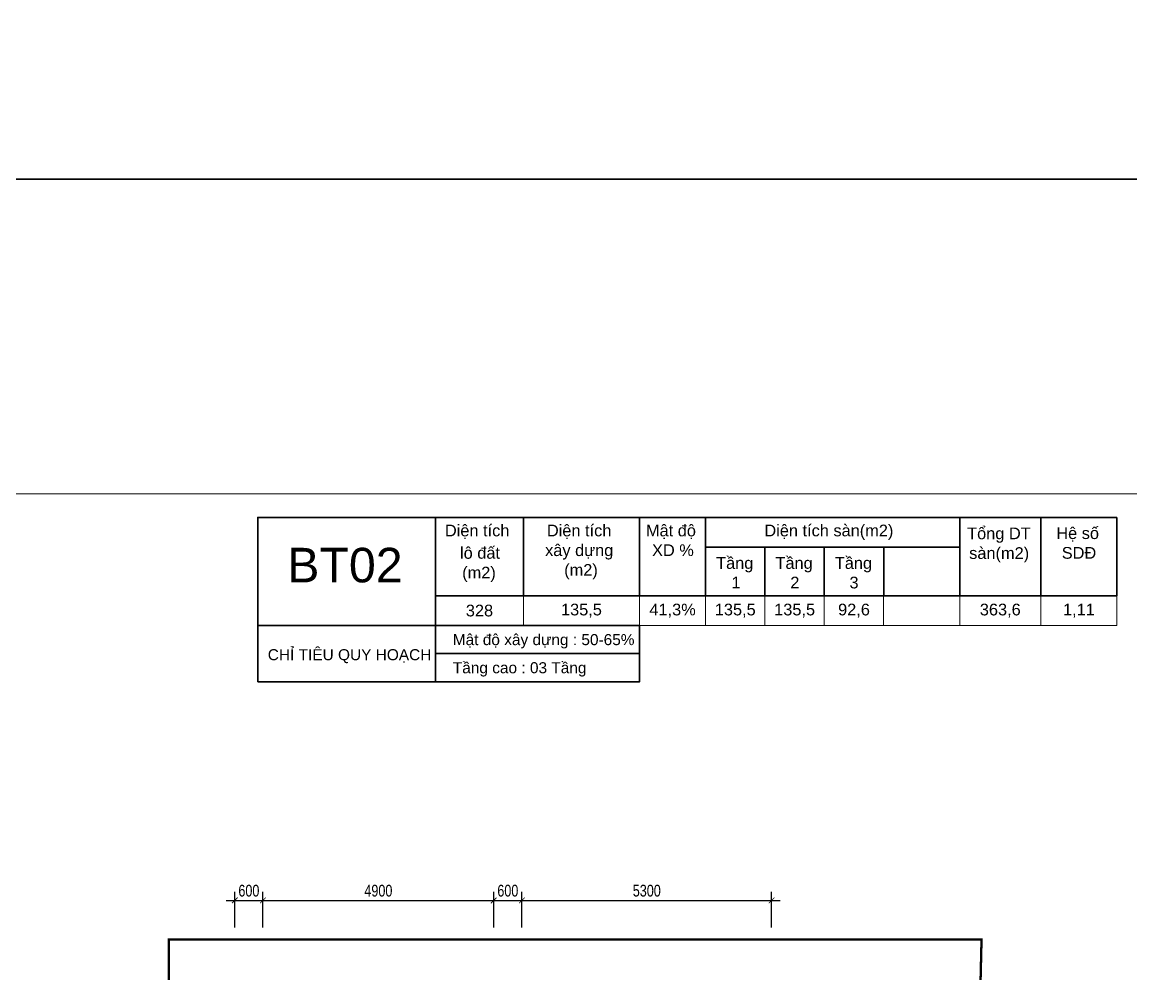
# Model space of a CAD drawing. Header units: millimetres. Extents: x 33748 to 451939, y -263262 to 62681.
# Drawn here: x 250200 to 273743, y -6574 to 13633 of the extents above; entities that cross this region are included whole.
import ezdxf
from ezdxf.enums import TextEntityAlignment as Align
from ezdxf.xclip import XClip

# ---------------------------------------------------------------- set-up
doc = ezdxf.new("R2010")
doc.units = ezdxf.units.MM
doc.header["$PDMODE"] = 98
doc.linetypes.add('CENTER', pattern=[50.8, 31.75, -6.35, 6.35, -6.35])
doc.linetypes.add('HIDDEN', pattern=[0.375, 0.25, -0.125])
doc.layers.get('Defpoints').update_dxf_attribs({"color": 202, "lineweight": 13})
for name, color, linetype, lineweight in [('-CENTER', 143, 'CENTER', 13), ('-CONCRETE', 1, 'Continuous', 35), ('-LINE1', 7, 'Continuous', 18), ('-RANH GIOI KHU DAT', 12, 'CENTER', 18), ('-TEXT', 7, 'Continuous', 15), ('-WALL', 4, 'Continuous', 35)]:
    doc.layers.add(name, color=color, linetype=linetype, lineweight=lineweight)
doc.layers.add('12. NET DIM', color=9, linetype='Continuous')
doc.styles.add('1', font='arial.ttf')
doc.styles.add('AVANH', font='', dxfattribs={"width": 0.8})
doc.styles.get("Standard").update_dxf_attribs({"font": 'arial.ttf'})
doc.styles.get('AVANH').set_extended_font_data('.VnAvantH')
doc.dimstyles.new('C_100A3', dxfattribs={"dimscale": 100, "dimtxt": 2.5, "dimasz": 1.2, "dimexe": 1.8, "dimexo": 0, "dimgap": 0.75, "dimtad": 1, "dimdec": 0, "dimzin": 0, "dimdsep": 46, "dimtxsty": 'AVANH', "dimblk": 'ARCHTICK', "dimcen": 0, "dimdle": 1.8, "dimclrd": 256, "dimclre": 256, "dimclrt": 7, "dimadec": 0, "dimazin": 0, "dimtfac": 0.0001, "dimtdec": 0, "dimtix": 1, "dimtmove": 2, "dimatfit": 3, "dimldrblk": 'ARCHTICK', "dimfxl": 1.8, "dimtolj": 1, "dimtzin": 0, "dimarcsym": 0})

# ---------------------------------------------------------------- blocks, each defined once
blk = doc.blocks.new('A$C37A47670')
at = {"layer": '-WALL'}
for p, q in [((0, 1905), (16565, 1905)), ((0, 1905), (0, 0)), ((2134, 1905), (2134, 0)), ((4959, 1905), (4959, 0)), ((6565, 1905), (6565, 0)), ((12744, 1905), (12744, 0)), ((14715, 1905), (14715, 0)), ((16565, 1905), (16565, 0)), ((6565, 1180), (12744, 1180)), ((8008, 1180), (8008, 0)), ((9451, 1180), (9451, 0)), ((10894, 1180), (10894, 0)), ((0, 0), (16565, 0))]:
    blk.add_line(p, q, dxfattribs=at)
for s, height, p in [('Diện tích', 284.5, (227, 1443)), ('Diện tích', 284.5, (2706, 1443)), ('Mật độ', 284.5, (5115, 1443)), ('Diện tích sàn(m2)', 284.48, (7994, 1443)), ('Tổng DT', 284.5, (12923, 1373)), ('Hệ số', 284.5, (15091, 1378)), (' lô đất', 284.5, (484, 899)), ('xây dựng', 284.5, (2663, 964)), ('XD %%%', 284.5, (5263, 964)), ('sàn(m2)', 284.5, (12973, 894)), ('SDĐ', 284.5, (15223, 899)), ('Tầng', 284.5, (6820, 653)), ('Tầng', 284.5, (8263, 653)), ('Tầng', 284.5, (9706, 653)), ('(m2)', 284.5, (647, 420)), ('(m2)', 284.5, (3127, 485)), ('1', 284, (7192, 178)), ('2', 284, (8624, 178)), ('3', 284, (10063, 178))]:
    blk.add_text(s, height=height, dxfattribs=at).set_placement(p)
blk = doc.blocks.new('A$Cc865fbe0')
at = {"layer": '-WALL'}
for points in [[(0, 0), (3775, 0), (3775, 1194), (0, 1194)], [(3775, 597), (8107, 597), (8107, 1194), (3775, 1194)], [(3775, 0), (8107, 0), (8107, 597), (3775, 597)]]:
    blk.add_lwpolyline(points, close=True, dxfattribs=at)
for s, p in [('Mật độ xây dựng : 50-65%%%', (4141, 778)), ('CHỈ TIÊU QUY HOẠCH', (212, 458)), ('Tầng cao : 03 Tầng', (4141, 181))]:
    blk.add_text(s, height=234.37, dxfattribs=at).set_placement(p)
blk = doc.blocks.new('*T258')
at = {"layer": '-LINE1', "linetype": 'ByBlock', "lineweight": -2, "transparency": 16777216}
for p, q in [((0, 0), (176.96, 0)), ((0, 0), (0, -25.17)), ((16.05, 0), (16.05, -25.17)), ((34.58, 0), (34.58, -25.17)), ((59.1, 0), (59.1, -25.17)), ((73.04, 0), (73.04, -25.17)), ((85.57, 0), (85.57, -25.17)), ((98.09, 0), (98.09, -25.17)), ((110.62, 0), (110.62, -25.17)), ((126.68, 0), (126.68, -25.17)), ((143.79, 0), (143.79, -25.17)), ((159.84, 0), (159.84, -25.17)), ((176.96, 0), (176.96, -25.17)), ((0, -6.29), (176.96, -6.29)), ((0, -12.59), (176.96, -12.59)), ((0, -18.88), (176.96, -18.88)), ((0, -25.17), (176.96, -25.17))]:
    blk.add_line(p, q, dxfattribs=at)
at = {"layer": '-LINE1', "color": 0, "transparency": 16777216, "char_height": 2.4694}
for s, insert, width, attachment_point in [('{\\fArial|b1|i0|c0;M1 BT', (1.5, -4.79), 13.055, 7), ('{\\fArial|b0|i0|c0;250', (25.32, -3.15), 15.5244, 5), ('{\\fArial|b0|i0|c0;117,6', (46.84, -3.15), 21.5217, 5), ('{\\fArial|b0|i0|c0;47,0%', (66.07, -3.15), 10.9383, 5), ('{\\fArial|b0|i0|c0;117,6', (79.3, -3.15), 9.5272, 5), ('{\\fArial|b0|i0|c0;117,6', (91.83, -3.15), 9.5272, 5), ('{\\fArial|b0|i0|c0;79,3', (104.36, -3.15), 9.5272, 5), ('{\\fArial|b0|i0|c0;314,5', (135.23, -3.15), 14.1133, 5), ('{\\fArial|b0|i0|c0;1,26', (151.82, -3.15), 13.055, 5), ('{\\fArial|b1|i0|c0;49', (168.4, -3.15), 14.1133, 5), ('{\\fArial|b0|i0|c0;', (112.12, -4.79), 13.055, 7), ('{\\fArial|b1|i0|c0;M2 BT', (1.5, -11.09), 13.055, 7), ('{\\fArial|b0|i0|c0;328', (25.32, -9.44), 15.5244, 5), ('{\\fArial|b0|i0|c0;135,5', (46.84, -9.44), 21.5217, 5), ('{\\fArial|b0|i0|c0;41,3%', (66.07, -9.44), 10.9383, 5), ('{\\fArial|b0|i0|c0;135,5', (79.3, -9.44), 9.5272, 5), ('{\\fArial|b0|i0|c0;135,5', (91.83, -9.44), 9.5272, 5), ('{\\fArial|b0|i0|c0;92,6', (104.36, -9.44), 9.5272, 5), ('{\\fArial|b0|i0|c0;363,6', (135.23, -9.44), 14.1133, 5), ('{\\fArial|b0|i0|c0;1,11', (151.82, -9.44), 13.055, 5), ('{\\fArial|b1|i0|c0;6', (168.4, -9.44), 14.1133, 5), ('{\\fArial|b0|i0|c0;', (112.12, -11.09), 13.055, 7), ('{\\fArial|b1|i0|c0;M3 BT', (1.5, -17.38), 13.055, 7), ('{\\fArial|b0|i0|c0;242,5', (25.32, -15.73), 15.5244, 5), ('{\\fArial|b0|i0|c0;107,6', (46.84, -15.73), 21.5217, 5), ('{\\fArial|b0|i0|c0;44,4%', (66.07, -15.73), 10.9383, 5), ('{\\fArial|b0|i0|c0;107,6', (79.3, -15.73), 9.5272, 5), ('{\\fArial|b0|i0|c0;107,6', (91.83, -15.73), 9.5272, 5), ('{\\fArial|b0|i0|c0;78,4', (104.36, -15.73), 9.5272, 5), ('{\\fArial|b0|i0|c0;293,6', (135.23, -15.73), 14.1133, 5), ('{\\fArial|b0|i0|c0;1,21', (151.82, -15.73), 13.055, 5), ('{\\fArial|b1|i0|c0;2', (168.4, -15.73), 14.1133, 5), ('{\\fArial|b0|i0|c0;', (112.12, -17.38), 13.055, 7), ('{\\fArial|b0|i0|c0;367,5', (25.32, -22.02), 15.5244, 5), ('{\\fArial|b0|i0|c0;140', (46.84, -22.02), 21.5217, 5), ('{\\fArial|b0|i0|c0;38,1%', (66.07, -22.02), 10.9383, 5), ('{\\fArial|b0|i0|c0;140', (79.3, -22.02), 9.5272, 5), ('{\\fArial|b0|i0|c0;134', (91.83, -22.02), 9.5272, 5), ('{\\fArial|b0|i0|c0;87', (104.36, -22.02), 9.5272, 5), ('{\\fArial|b0|i0|c0;361', (135.23, -22.02), 14.1133, 5), ('{\\fArial|b0|i0|c0;0,98', (151.82, -22.02), 13.055, 5), ('{\\fArial|b1|i0|c0;2', (168.4, -22.02), 14.1133, 5), ('{\\fArial|b1|i0|c0;M4 BT', (1.5, -23.67), 13.055, 7), ('{\\fArial|b0|i0|c0;', (112.12, -23.67), 13.055, 7)]:
    blk.add_mtext(s, dxfattribs=dict(at, insert=insert, width=width, attachment_point=attachment_point))
blk = doc.blocks.new('Bang tk')
blk.add_blockref('*T258', (0, 25.17))
blk = doc.blocks.new('_ARCHTICK')
at = {"const_width": 0.15}
blk.add_lwpolyline([(-0.5, -0.5), (0.5, 0.5)], dxfattribs=at)
blk = doc.blocks.new('*D272')
at = {"layer": '12. NET DIM', "lineweight": -2, "transparency": 16777216}
for p, q in [((254714, -5594), (254714, -4835)), ((255314, -5594), (255314, -4835)), ((254534, -5015), (255494, -5015))]:
    blk.add_line(p, q, dxfattribs=at)
at = {"layer": 'Defpoints', "color": 0, "transparency": 16777216}
for p in [(255314, -5015), (254714, -5594), (255314, -5594)]:
    blk.add_point(p, dxfattribs=at)
at = {"layer": '12. NET DIM', "lineweight": -2, "transparency": 16777216, "xscale": 120, "yscale": 120, "zscale": 120, "rotation": 180}
blk.add_blockref('_ARCHTICK', (254714, -5015), dxfattribs=at)
at = {"layer": '12. NET DIM', "lineweight": -2, "transparency": 16777216, "xscale": 120, "yscale": 120, "zscale": 120}
blk.add_blockref('_ARCHTICK', (255314, -5015), dxfattribs=at)
at = {"layer": '12. NET DIM', "color": 7, "transparency": 16777216, "insert": (255014, -4810), "char_height": 250, "attachment_point": 5, "style": 'AVANH'}
blk.add_mtext('\\A1;600', dxfattribs=at)
blk = doc.blocks.new('*D273')
at = {"layer": '12. NET DIM', "lineweight": -2, "transparency": 16777216}
for p, q in [((255314, -5594), (255314, -4835)), ((260213, -5594), (260213, -4835)), ((255134, -5015), (260393, -5015))]:
    blk.add_line(p, q, dxfattribs=at)
at = {"layer": 'Defpoints', "color": 0, "transparency": 16777216}
for p in [(260213, -5015), (255314, -5594), (260213, -5594)]:
    blk.add_point(p, dxfattribs=at)
at = {"layer": '12. NET DIM', "lineweight": -2, "transparency": 16777216, "xscale": 120, "yscale": 120, "zscale": 120, "rotation": 180}
blk.add_blockref('_ARCHTICK', (255314, -5015), dxfattribs=at)
at = {"layer": '12. NET DIM', "lineweight": -2, "transparency": 16777216, "xscale": 120, "yscale": 120, "zscale": 120}
blk.add_blockref('_ARCHTICK', (260213, -5015), dxfattribs=at)
at = {"layer": '12. NET DIM', "color": 7, "transparency": 16777216, "insert": (257764, -4810), "char_height": 250, "attachment_point": 5, "style": 'AVANH'}
blk.add_mtext('\\A1;4900', dxfattribs=at)
blk = doc.blocks.new('*D274')
at = {"layer": '12. NET DIM', "lineweight": -2, "transparency": 16777216}
for p, q in [((260213, -5594), (260213, -4835)), ((260813, -5594), (260813, -4835)), ((260033, -5015), (260993, -5015))]:
    blk.add_line(p, q, dxfattribs=at)
at = {"layer": 'Defpoints', "color": 0, "transparency": 16777216}
for p in [(260813, -5015), (260213, -5594), (260813, -5594)]:
    blk.add_point(p, dxfattribs=at)
at = {"layer": '12. NET DIM', "lineweight": -2, "transparency": 16777216, "xscale": 120, "yscale": 120, "zscale": 120, "rotation": 180}
blk.add_blockref('_ARCHTICK', (260213, -5015), dxfattribs=at)
at = {"layer": '12. NET DIM', "lineweight": -2, "transparency": 16777216, "xscale": 120, "yscale": 120, "zscale": 120}
blk.add_blockref('_ARCHTICK', (260813, -5015), dxfattribs=at)
at = {"layer": '12. NET DIM', "color": 7, "transparency": 16777216, "insert": (260513, -4810), "char_height": 250, "attachment_point": 5, "style": 'AVANH'}
blk.add_mtext('\\A1;600', dxfattribs=at)
blk = doc.blocks.new('*D275')
at = {"layer": '12. NET DIM', "lineweight": -2, "transparency": 16777216}
for p, q in [((260813, -5594), (260813, -4835)), ((266114, -5594), (266114, -4835)), ((260633, -5015), (266294, -5015))]:
    blk.add_line(p, q, dxfattribs=at)
at = {"layer": 'Defpoints', "color": 0, "transparency": 16777216}
for p in [(266114, -5015), (260813, -5594), (266114, -5594)]:
    blk.add_point(p, dxfattribs=at)
at = {"layer": '12. NET DIM', "lineweight": -2, "transparency": 16777216, "xscale": 120, "yscale": 120, "zscale": 120, "rotation": 180}
blk.add_blockref('_ARCHTICK', (260813, -5015), dxfattribs=at)
at = {"layer": '12. NET DIM', "lineweight": -2, "transparency": 16777216, "xscale": 120, "yscale": 120, "zscale": 120}
blk.add_blockref('_ARCHTICK', (266114, -5015), dxfattribs=at)
at = {"layer": '12. NET DIM', "color": 7, "transparency": 16777216, "insert": (263464, -4810), "char_height": 250, "attachment_point": 5, "style": 'AVANH'}
blk.add_mtext('\\A1;5300', dxfattribs=at)

msp = doc.modelspace()

# ---------------------------------------------------------------- linework, layer by layer
at = {"layer": '-CONCRETE', "color": 1}
for points in [[(123413.8, 62681.4), (451939.1, 62681.4), (451939.1, 10302.6), (123413.8, 10302.6)], [(123413.8, 10302.6), (451939.1, 10302.6), (451939.1, -42076.2), (123413.8, -42076.2)]]:
    msp.add_lwpolyline(points, close=True, dxfattribs=at)
at = {"layer": '-RANH GIOI KHU DAT', "linetype": 'HIDDEN', "ltscale": 10, "const_width": 50}
msp.add_lwpolyline([(253313.7, -5844.8), (270572.2, -5844.8), (270223.2, -20846.1), (265106.9, -25844.8), (253313.7, -25844.8), (253313.7, -5844.8)], dxfattribs=at)
at = {"layer": '-WALL'}
msp.add_lwpolyline([(258978.7, 3118.9), (255203.4, 3118.9), (255203.4, 821.7), (258978.7, 821.7)], close=True, dxfattribs=at)
at = {"layer": 'Defpoints'}
msp.add_lwpolyline([(273947.2, -29645.1), (273947.2, 3618.9), (226907.2, 3618.9), (226907.2, -29645.1)], close=True, dxfattribs=at)

# ---------------------------------------------------------------- block references
at = {"layer": '-CENTER'}
msp.add_blockref('A$Cc865fbe0', (255203.4, -372.8), dxfattribs=at)
at = {"layer": '-TEXT'}
ref = msp.add_blockref('Bang tk', (257363.2, -444.7), dxfattribs=dict(at, xscale=100.6227567843635, yscale=100.6227567843635, zscale=100.6227567843635))
XClip(ref).set_block_clipping_path([(16.055, 12.5851851852), (159.8444444444, 18.8777777778)])
at = {"layer": '-WALL', "xscale": 0.8734614304198234, "yscale": 0.8734614304198234, "zscale": 0.8734614304198234}
msp.add_blockref('A$C37A47670', (258978.7, 1454.8), dxfattribs=at)

# ---------------------------------------------------------------- texts
at = {"layer": '-TEXT', "color": 4, "style": '1'}
msp.add_text('BT02', height=733.71, dxfattribs=at).set_placement((257053.6, 1518), align=Align.BOTTOM_CENTER)

# ---------------------------------------------------------------- dimensions: what is measured, and where the dimension line sits
at = {"layer": '12. NET DIM'}
for base, p1, p2, picture, middle in [((255313.7, -5014.6), (254713.7, -5593.6), (255313.7, -5593.6), '*D272', (255013.7, -4810.3)), ((260213.3, -5014.6), (255313.7, -5593.6), (260213.3, -5593.6), '*D273', (257763.5, -4810.3)), ((260813.3, -5014.6), (260213.3, -5593.6), (260813.3, -5593.6), '*D274', (260513.3, -4810.3)), ((266113.7, -5014.6), (260813.3, -5593.6), (266113.7, -5593.6), '*D275', (263463.5, -4810.3))]:
    dim = msp.add_linear_dim(base=base, p1=p1, p2=p2, dimstyle='C_100A3', dxfattribs=at)
    dim.commit()
    dim.dimension.update_dxf_attribs({"geometry": picture, "text_midpoint": middle})

doc.saveas('drawing.dxf')
